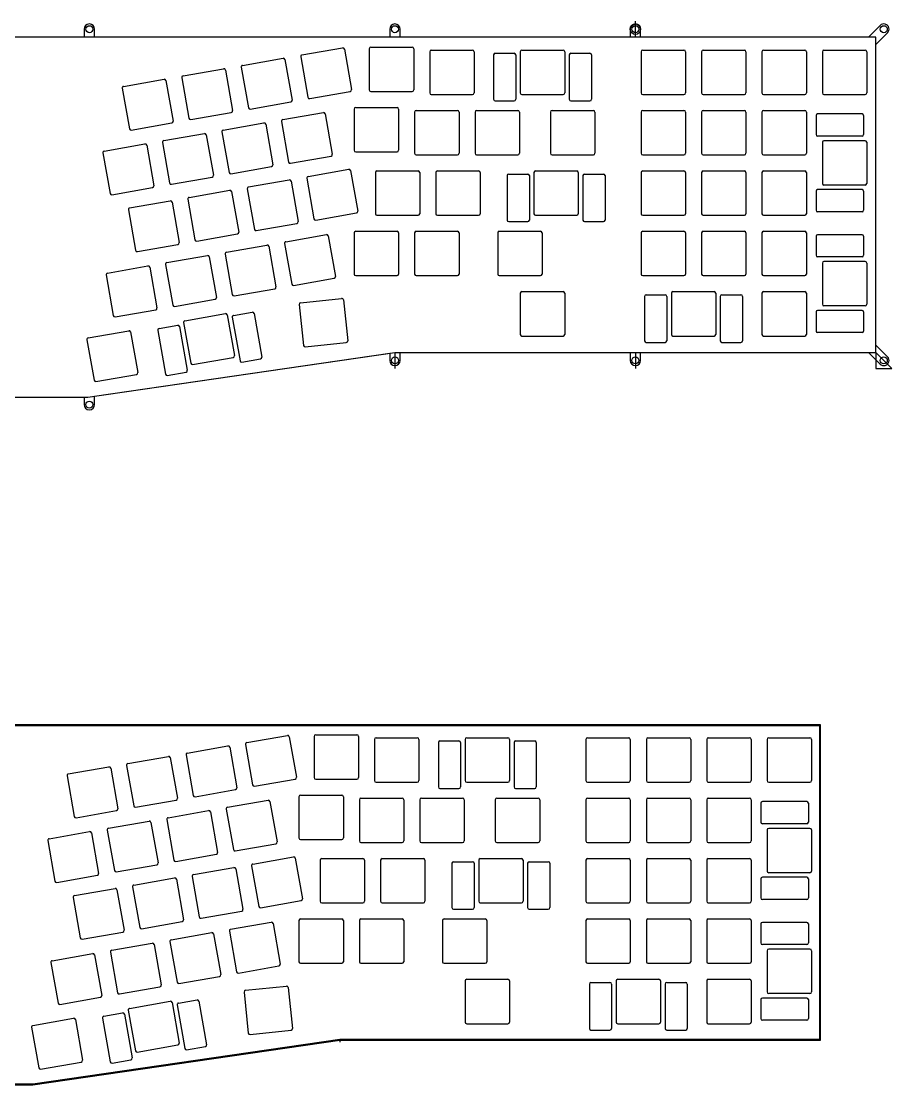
# Model space of a CAD drawing. Header units: millimetres. Extents: x -1 to 508, y -113 to 820.
# Drawn here: x 205.5 to 480, y -112.9 to 222.6 of the extents above; entities that cross this region are included whole.
import ezdxf

# ---------------------------------------------------------------- set-up
doc = ezdxf.new("R2010")
doc.units = ezdxf.units.MM
doc.header["$MEASUREMENT"] = 0
doc.layers.get('0').update_dxf_attribs({"linetype": 'CONTINUOUS'})
doc.layers.add('BLACK', color=7, linetype='CONTINUOUS')

msp = doc.modelspace()

# ---------------------------------------------------------------- linework, layer by layer
at = {"linetype": 'Continuous'}
for p, q in [((399.12475, 217.58663), (399.12475, 222.58663)), ((323.292, 118.08393), (323.292, 113.08393)), ((399.12475, 118.08393), (399.12475, 113.08393)), ((474.95751, 118.08393), (474.95751, 113.08393)), ((479.95751, 113.08393), (474.95751, 118.08393)), ((474.95751, 113.08393), (479.95751, 113.08393)), ((457.34619, 0.43427), (457.34619, 0.63427)), ((305.88069, -98.66982), (305.88069, -99.49261)), ((457.33266, -98.6684), (457.62697, -98.6684)), ((209.0862, -112.74339), (209.0862, -112.94339))]:
    msp.add_line(p, q, dxfattribs=at)
for p, q in [((293.57986, 211.39335), (295.83729, 198.59084)), ((293.98544, 211.97257), (306.78794, 214.23)), ((307.36717, 213.82442), (309.6246, 201.02192)), ((315.21131, 213.92736), (315.21131, 200.92736)), ((315.71131, 214.42736), (328.71131, 214.42736)), ((329.21131, 213.92736), (329.21131, 200.92736)), ((334.26131, 212.97486), (334.26131, 199.97486)), ((334.76131, 213.47486), (347.76131, 213.47486)), ((348.26131, 212.97486), (348.26131, 199.97486)), ((354.39831, 211.97486), (354.39831, 197.97486)), ((354.89831, 212.47486), (360.89831, 212.47486)), ((361.39831, 211.97486), (361.39831, 197.97486)), ((362.83631, 212.97486), (362.83631, 199.97486)), ((363.33631, 213.47486), (376.33631, 213.47486)), ((376.83631, 212.97486), (376.83631, 199.97486)), ((378.27431, 211.97486), (378.27431, 197.97486)), ((378.77431, 212.47486), (384.77431, 212.47486)), ((385.27431, 211.97486), (385.27431, 197.97486)), ((400.93631, 212.97486), (400.93631, 199.97486)), ((401.43631, 213.47486), (414.43631, 213.47486)), ((414.93631, 212.97486), (414.93631, 199.97486)), ((419.98631, 212.97486), (419.98631, 199.97486)), ((420.48631, 213.47486), (433.48631, 213.47486)), ((433.98631, 212.97486), (433.98631, 199.97486)), ((439.03631, 212.97486), (439.03631, 199.97486)), ((439.53631, 213.47486), (452.53631, 213.47486)), ((453.03631, 212.97486), (453.03631, 199.97486)), ((458.08631, 212.97486), (458.08631, 199.97486)), ((458.58631, 213.47486), (471.58631, 213.47486)), ((472.08631, 212.97486), (472.08631, 199.97486)), ((274.81928, 208.08535), (277.0767, 195.28285)), ((275.22485, 208.66458), (288.02736, 210.922)), ((288.60658, 210.51642), (290.86401, 197.71392)), ((256.05869, 204.77735), (258.31611, 191.97485)), ((256.46427, 205.35658), (269.26677, 207.614)), ((269.846, 207.20842), (272.10342, 194.40592)), ((237.2981, 201.46935), (239.55553, 188.66685)), ((237.70368, 202.04858), (250.50618, 204.30601)), ((251.08541, 203.90043), (253.34283, 191.09793)), ((296.41652, 198.18526), (309.21902, 200.44269)), ((315.71131, 200.42736), (328.71131, 200.42736)), ((334.76131, 199.47486), (347.76131, 199.47486)), ((363.33631, 199.47486), (376.33631, 199.47486)), ((401.43631, 199.47486), (414.43631, 199.47486)), ((420.48631, 199.47486), (433.48631, 199.47486)), ((439.53631, 199.47486), (452.53631, 199.47486)), ((458.58631, 199.47486), (471.58631, 199.47486)), ((277.65593, 194.87727), (290.45843, 197.13469)), ((310.44881, 194.87736), (310.44881, 181.87736)), ((310.94881, 195.37736), (323.94881, 195.37736)), ((324.44881, 194.87736), (324.44881, 181.87736)), ((354.89831, 197.47486), (360.89831, 197.47486)), ((378.77431, 197.47486), (384.77431, 197.47486)), ((258.89534, 191.56927), (271.69784, 193.8267)), ((287.91315, 191.55799), (300.71565, 193.81541)), ((301.29488, 193.40983), (303.5523, 180.60733)), ((329.49881, 193.92486), (329.49881, 180.92486)), ((329.99881, 194.42486), (342.99881, 194.42486)), ((343.49881, 193.92486), (343.49881, 180.92486)), ((348.54881, 193.92486), (348.54881, 180.92486)), ((349.04881, 194.42486), (362.04881, 194.42486)), ((362.54881, 193.92486), (362.54881, 180.92486)), ((372.36131, 193.92486), (372.36131, 180.92486)), ((372.86131, 194.42486), (385.86131, 194.42486)), ((386.36131, 193.92486), (386.36131, 180.92486)), ((400.93631, 193.92486), (400.93631, 180.92486)), ((401.43631, 194.42486), (414.43631, 194.42486)), ((414.93631, 193.92486), (414.93631, 180.92486)), ((419.98631, 193.92486), (419.98631, 180.92486)), ((420.48631, 194.42486), (433.48631, 194.42486)), ((433.98631, 193.92486), (433.98631, 180.92486)), ((439.03631, 193.92486), (439.03631, 180.92486)), ((439.53631, 194.42486), (452.53631, 194.42486)), ((453.03631, 193.92486), (453.03631, 180.92486)), ((456.08631, 192.83786), (456.08631, 186.83786)), ((470.58631, 193.33786), (456.58631, 193.33786)), ((471.08631, 192.83786), (471.08631, 186.83786)), ((240.13475, 188.26127), (252.93725, 190.5187)), ((269.15256, 188.24999), (281.95506, 190.50742)), ((282.53429, 190.10184), (284.79171, 177.29933)), ((287.50757, 190.97876), (289.76499, 178.17626)), ((250.39197, 184.94199), (263.19447, 187.19942)), ((263.7737, 186.79384), (266.03113, 173.99134)), ((268.74698, 187.67076), (271.00441, 174.86826)), ((470.58631, 186.33786), (456.58631, 186.33786)), ((471.58631, 184.89986), (458.58631, 184.89986)), ((231.63138, 181.63399), (244.43388, 183.89142)), ((245.01311, 183.48584), (247.27054, 170.68334)), ((249.98639, 184.36276), (252.24382, 171.56026)), ((310.94881, 181.37736), (323.94881, 181.37736)), ((458.08631, 184.39986), (458.08631, 171.39986)), ((472.08631, 184.39986), (472.08631, 171.39986)), ((231.2258, 181.05477), (233.48323, 168.25226)), ((290.34422, 177.77068), (303.14672, 180.0281)), ((329.99881, 180.42486), (342.99881, 180.42486)), ((349.04881, 180.42486), (362.04881, 180.42486)), ((372.86131, 180.42486), (385.86131, 180.42486)), ((401.43631, 180.42486), (414.43631, 180.42486)), ((420.48631, 180.42486), (433.48631, 180.42486)), ((439.53631, 180.42486), (452.53631, 180.42486)), ((271.58363, 174.46268), (284.38613, 176.72011)), ((295.91129, 173.6244), (308.71379, 175.88182)), ((309.29302, 175.47624), (311.55045, 162.67374)), ((317.11631, 174.87486), (317.11631, 161.87486)), ((317.61631, 175.37486), (330.61631, 175.37486)), ((331.11631, 174.87486), (331.11631, 161.87486)), ((336.16631, 174.87486), (336.16631, 161.87486)), ((336.66631, 175.37486), (349.66631, 175.37486)), ((350.16631, 174.87486), (350.16631, 161.87486)), ((367.12256, 174.87486), (367.12256, 161.87486)), ((367.62256, 175.37486), (380.62256, 175.37486)), ((381.12256, 174.87486), (381.12256, 161.87486)), ((400.93631, 174.87486), (400.93631, 161.87486)), ((401.43631, 175.37486), (414.43631, 175.37486)), ((414.93631, 174.87486), (414.93631, 161.87486)), ((419.98631, 174.87486), (419.98631, 161.87486)), ((420.48631, 175.37486), (433.48631, 175.37486)), ((433.98631, 174.87486), (433.98631, 161.87486)), ((439.03631, 174.87486), (439.03631, 161.87486)), ((439.53631, 175.37486), (452.53631, 175.37486)), ((453.03631, 174.87486), (453.03631, 161.87486)), ((252.82305, 171.15468), (265.62555, 173.41211)), ((277.1507, 170.3164), (289.9532, 172.57383)), ((290.53243, 172.16825), (292.78986, 159.36575)), ((295.50571, 173.04517), (297.76314, 160.24267)), ((358.68456, 173.87486), (358.68456, 159.87486)), ((359.18456, 174.37486), (365.18456, 174.37486)), ((365.68456, 173.87486), (365.68456, 159.87486)), ((382.56056, 173.87486), (382.56056, 159.87486)), ((383.06056, 174.37486), (389.06056, 174.37486)), ((389.56056, 173.87486), (389.56056, 159.87486)), ((234.06246, 167.84668), (246.86496, 170.10411)), ((258.39012, 167.0084), (271.19262, 169.26583)), ((271.77184, 168.86025), (274.02927, 156.05775)), ((276.74512, 169.73717), (279.00255, 156.93467)), ((456.08631, 168.96186), (456.08631, 162.96186)), ((470.58631, 169.46186), (456.58631, 169.46186)), ((471.58631, 170.89986), (458.58631, 170.89986)), ((471.08631, 168.96186), (471.08631, 162.96186)), ((239.62953, 163.70041), (252.43203, 165.95783)), ((253.01126, 165.55225), (255.26868, 152.74975)), ((257.98454, 166.42917), (260.24196, 153.62667)), ((239.22395, 163.12118), (241.48137, 150.31868)), ((298.34237, 159.83709), (311.14487, 162.09452)), ((317.61631, 161.37486), (330.61631, 161.37486)), ((336.66631, 161.37486), (349.66631, 161.37486)), ((367.62256, 161.37486), (380.62256, 161.37486)), ((401.43631, 161.37486), (414.43631, 161.37486)), ((420.48631, 161.37486), (433.48631, 161.37486)), ((439.53631, 161.37486), (452.53631, 161.37486)), ((470.58631, 162.46186), (456.58631, 162.46186)), ((279.58178, 156.52909), (292.38428, 158.78652)), ((359.18456, 159.37486), (365.18456, 159.37486)), ((383.06056, 159.37486), (389.06056, 159.37486)), ((260.82119, 153.22109), (273.62369, 155.47852)), ((288.90097, 153.04441), (301.70347, 155.30184)), ((302.28269, 154.89626), (304.54012, 142.09376)), ((310.44881, 155.82486), (310.44881, 142.82486)), ((310.94881, 156.32486), (323.94881, 156.32486)), ((324.44881, 155.82486), (324.44881, 142.82486)), ((329.49881, 155.82486), (329.49881, 142.82486)), ((329.99881, 156.32486), (342.99881, 156.32486)), ((343.49881, 155.82486), (343.49881, 142.82486)), ((355.69256, 155.82486), (355.69256, 142.82486)), ((356.19256, 156.32486), (369.19256, 156.32486)), ((369.69256, 155.82486), (369.69256, 142.82486)), ((400.93631, 155.82486), (400.93631, 142.82486)), ((401.43631, 156.32486), (414.43631, 156.32486)), ((414.93631, 155.82486), (414.93631, 142.82486)), ((419.98631, 155.82486), (419.98631, 142.82486)), ((420.48631, 156.32486), (433.48631, 156.32486)), ((433.98631, 155.82486), (433.98631, 142.82486)), ((439.03631, 155.82486), (439.03631, 142.82486)), ((439.53631, 156.32486), (452.53631, 156.32486)), ((453.03631, 155.82486), (453.03631, 142.82486)), ((456.08631, 154.73786), (456.08631, 148.73786)), ((470.58631, 155.23786), (456.58631, 155.23786)), ((471.08631, 154.73786), (471.08631, 148.73786)), ((242.0606, 149.9131), (254.8631, 152.17052)), ((270.14038, 149.73641), (282.94288, 151.99384)), ((283.52211, 151.58826), (285.77953, 138.78576)), ((288.49539, 152.46518), (290.75281, 139.66268)), ((251.37979, 146.42842), (264.18229, 148.68584)), ((264.76152, 148.28026), (267.01895, 135.47776)), ((269.7348, 149.15719), (271.99222, 136.35469)), ((470.58631, 148.23786), (456.58631, 148.23786)), ((232.6192, 143.12042), (245.4217, 145.37784)), ((246.00093, 144.97227), (248.25836, 132.16976)), ((250.97421, 145.84919), (253.23164, 133.04669)), ((458.08631, 146.29986), (458.08631, 133.29986)), ((471.58631, 146.79986), (458.58631, 146.79986)), ((472.08631, 146.29986), (472.08631, 133.29986)), ((232.21362, 142.54119), (234.47105, 129.73869)), ((291.33204, 139.2571), (304.13454, 141.51453)), ((310.94881, 142.32486), (323.94881, 142.32486)), ((329.99881, 142.32486), (342.99881, 142.32486)), ((356.19256, 142.32486), (369.19256, 142.32486)), ((401.43631, 142.32486), (414.43631, 142.32486)), ((420.48631, 142.32486), (433.48631, 142.32486)), ((439.53631, 142.32486), (452.53631, 142.32486)), ((272.57145, 135.94911), (285.37395, 138.20653)), ((253.81086, 132.64111), (266.61337, 134.89853)), ((293.55956, 133.79963), (306.48835, 135.1585)), ((307.03787, 134.7135), (308.39674, 121.78472)), ((362.83631, 136.77486), (362.83631, 123.77486)), ((363.33631, 137.27486), (376.33631, 137.27486)), ((376.83631, 136.77486), (376.83631, 123.77486)), ((402.02331, 135.77486), (402.02331, 121.77486)), ((402.52331, 136.27486), (408.52331, 136.27486)), ((409.02331, 135.77486), (409.02331, 121.77486)), ((410.46131, 136.77486), (410.46131, 123.77486)), ((410.96131, 137.27486), (423.96131, 137.27486)), ((424.46131, 136.77486), (424.46131, 123.77486)), ((425.89931, 135.77486), (425.89931, 121.77486)), ((426.39931, 136.27486), (432.39931, 136.27486)), ((432.89931, 135.77486), (432.89931, 121.77486)), ((439.03631, 136.77486), (439.03631, 123.77486)), ((439.53631, 137.27486), (452.53631, 137.27486)), ((453.03631, 136.77486), (453.03631, 123.77486)), ((235.05028, 129.33311), (247.85278, 131.59054)), ((293.11456, 133.2501), (294.47343, 120.32132)), ((456.08631, 130.86186), (456.08631, 124.86186)), ((470.58631, 131.36186), (456.58631, 131.36186)), ((471.58631, 132.79986), (458.58631, 132.79986)), ((471.08631, 130.86186), (471.08631, 124.86186)), ((256.62728, 127.5021), (258.88471, 114.6996)), ((257.03286, 128.08133), (269.83536, 130.33875)), ((270.41459, 129.93317), (272.67202, 117.13067)), ((272.00439, 129.19807), (274.43547, 115.41076)), ((272.40997, 129.7773), (278.31882, 130.81919)), ((278.89805, 130.41361), (281.32912, 116.6263)), ((226.54691, 122.70583), (239.34941, 124.96326)), ((239.92864, 124.55768), (242.18606, 111.75518)), ((248.49112, 125.05205), (250.9222, 111.26474)), ((248.8967, 125.63128), (254.80555, 126.67317)), ((255.38478, 126.26759), (257.81585, 112.48028)), ((470.58631, 124.36186), (456.58631, 124.36186)), ((226.14133, 122.1266), (228.39875, 109.3241)), ((295.02296, 119.87632), (307.95174, 121.23519)), ((363.33631, 123.27486), (376.33631, 123.27486)), ((402.52331, 121.27486), (408.52331, 121.27486)), ((410.96131, 123.27486), (423.96131, 123.27486)), ((426.39931, 121.27486), (432.39931, 121.27486)), ((439.53631, 123.27486), (452.53631, 123.27486)), ((259.46394, 114.29402), (272.26644, 116.55145)), ((275.01469, 115.00518), (280.92354, 116.04707)), ((228.97798, 108.91852), (241.78048, 111.17595)), ((251.50142, 110.85916), (257.41027, 111.90105)), ((0, 0.43427), (457.2, 0.43427)), ((276.57413, -4.97979), (289.37663, -2.72236)), ((289.95586, -3.12794), (292.21328, -15.93044)), ((297.8, -3.025), (297.8, -16.025)), ((298.3, -2.525), (311.3, -2.525)), ((311.8, -3.025), (311.8, -16.025)), ((257.81354, -8.28779), (270.61604, -6.03036)), ((271.19527, -6.43594), (273.4527, -19.23844)), ((276.16855, -5.55902), (278.42598, -18.36152)), ((316.85, -3.9775), (316.85, -16.9775)), ((317.35, -3.4775), (330.35, -3.4775)), ((330.85, -3.9775), (330.85, -16.9775)), ((336.987, -4.9775), (336.987, -18.9775)), ((337.487, -4.4775), (343.487, -4.4775)), ((343.987, -4.9775), (343.987, -18.9775)), ((345.425, -3.9775), (345.425, -16.9775)), ((345.925, -3.4775), (358.925, -3.4775)), ((359.425, -3.9775), (359.425, -16.9775)), ((360.863, -4.9775), (360.863, -18.9775)), ((361.363, -4.4775), (367.363, -4.4775)), ((367.863, -4.9775), (367.863, -18.9775)), ((383.525, -3.9775), (383.525, -16.9775)), ((384.025, -3.4775), (397.025, -3.4775)), ((397.525, -3.9775), (397.525, -16.9775)), ((402.575, -3.9775), (402.575, -16.9775)), ((403.075, -3.4775), (416.075, -3.4775)), ((416.575, -3.9775), (416.575, -16.9775)), ((421.625, -3.9775), (421.625, -16.9775)), ((422.125, -3.4775), (435.125, -3.4775)), ((435.625, -3.9775), (435.625, -16.9775)), ((440.675, -3.9775), (440.675, -16.9775)), ((441.175, -3.4775), (454.175, -3.4775)), ((454.675, -3.9775), (454.675, -16.9775)), ((239.05295, -11.59578), (251.85546, -9.33836)), ((252.43468, -9.74394), (254.69211, -22.54644)), ((257.40796, -8.86701), (259.66539, -21.66952)), ((220.29237, -14.90378), (233.09487, -12.64636)), ((233.6741, -13.05194), (235.93152, -25.85444)), ((238.64737, -12.17501), (240.9048, -24.97751)), ((219.88679, -15.48301), (222.14421, -28.28551)), ((279.0052, -18.7671), (291.8077, -16.50967)), ((298.3, -16.525), (311.3, -16.525)), ((260.24462, -22.0751), (273.04712, -19.81767)), ((317.35, -17.4775), (330.35, -17.4775)), ((337.487, -19.4775), (343.487, -19.4775)), ((345.925, -17.4775), (358.925, -17.4775)), ((361.363, -19.4775), (367.363, -19.4775)), ((384.025, -17.4775), (397.025, -17.4775)), ((403.075, -17.4775), (416.075, -17.4775)), ((422.125, -17.4775), (435.125, -17.4775)), ((441.175, -17.4775), (454.175, -17.4775)), ((241.48403, -25.38309), (254.28653, -23.12567)), ((270.50183, -25.39438), (283.30433, -23.13695)), ((293.0375, -22.075), (293.0375, -35.075)), ((293.5375, -21.575), (306.5375, -21.575)), ((307.0375, -22.075), (307.0375, -35.075)), ((312.0875, -23.0275), (312.0875, -36.0275)), ((312.5875, -22.5275), (325.5875, -22.5275)), ((326.0875, -23.0275), (326.0875, -36.0275)), ((331.1375, -23.0275), (331.1375, -36.0275)), ((331.6375, -22.5275), (344.6375, -22.5275)), ((345.1375, -23.0275), (345.1375, -36.0275)), ((354.95, -23.0275), (354.95, -36.0275)), ((355.45, -22.5275), (368.45, -22.5275)), ((368.95, -23.0275), (368.95, -36.0275)), ((383.525, -23.0275), (383.525, -36.0275)), ((384.025, -22.5275), (397.025, -22.5275)), ((397.525, -23.0275), (397.525, -36.0275)), ((402.575, -23.0275), (402.575, -36.0275)), ((403.075, -22.5275), (416.075, -22.5275)), ((416.575, -23.0275), (416.575, -36.0275)), ((421.625, -23.0275), (421.625, -36.0275)), ((422.125, -22.5275), (435.125, -22.5275)), ((435.625, -23.0275), (435.625, -36.0275)), ((222.72344, -28.69109), (235.52594, -26.43366)), ((251.74125, -28.70237), (264.54375, -26.44495)), ((270.09625, -25.9736), (272.35368, -38.7761)), ((283.88356, -23.54253), (286.14099, -36.34503)), ((438.675, -24.1145), (438.675, -30.1145)), ((453.175, -23.6145), (439.175, -23.6145)), ((453.675, -24.1145), (453.675, -30.1145)), ((232.98066, -32.01037), (245.78316, -29.75295)), ((246.36239, -30.15853), (248.61981, -42.96103)), ((251.33567, -29.2816), (253.59309, -42.0841)), ((265.12297, -26.85053), (267.3804, -39.65303)), ((214.22007, -35.31837), (227.02257, -33.06094)), ((227.6018, -33.46652), (229.85923, -46.26902)), ((232.57508, -32.5896), (234.8325, -45.3921)), ((453.175, -30.6145), (439.175, -30.6145)), ((440.675, -32.5525), (440.675, -45.5525)), ((454.175, -32.0525), (441.175, -32.0525)), ((454.675, -32.5525), (454.675, -45.5525)), ((213.81449, -35.8976), (216.07192, -48.7001)), ((293.5375, -35.575), (306.5375, -35.575)), ((312.5875, -36.5275), (325.5875, -36.5275)), ((331.6375, -36.5275), (344.6375, -36.5275)), ((355.45, -36.5275), (368.45, -36.5275)), ((384.025, -36.5275), (397.025, -36.5275)), ((403.075, -36.5275), (416.075, -36.5275)), ((422.125, -36.5275), (435.125, -36.5275)), ((254.17232, -42.48968), (266.97482, -40.23226)), ((272.93291, -39.18168), (285.73541, -36.92426)), ((235.41173, -45.79768), (248.21423, -43.54025)), ((278.49998, -43.32796), (291.30248, -41.07054)), ((291.88171, -41.47612), (294.13913, -54.27862)), ((299.705, -42.0775), (299.705, -55.0775)), ((300.205, -41.5775), (313.205, -41.5775)), ((313.705, -42.0775), (313.705, -55.0775)), ((318.755, -42.0775), (318.755, -55.0775)), ((319.255, -41.5775), (332.255, -41.5775)), ((332.755, -42.0775), (332.755, -55.0775)), ((341.27325, -43.0775), (341.27325, -57.0775)), ((341.77325, -42.5775), (347.77325, -42.5775)), ((348.27325, -43.0775), (348.27325, -57.0775)), ((349.71125, -42.0775), (349.71125, -55.0775)), ((350.21125, -41.5775), (363.21125, -41.5775)), ((363.71125, -42.0775), (363.71125, -55.0775)), ((365.14925, -43.0775), (365.14925, -57.0775)), ((365.64925, -42.5775), (371.64925, -42.5775)), ((372.14925, -43.0775), (372.14925, -57.0775)), ((383.525, -42.0775), (383.525, -55.0775)), ((384.025, -41.5775), (397.025, -41.5775)), ((397.525, -42.0775), (397.525, -55.0775)), ((402.575, -42.0775), (402.575, -55.0775)), ((403.075, -41.5775), (416.075, -41.5775)), ((416.575, -42.0775), (416.575, -55.0775)), ((421.625, -42.0775), (421.625, -55.0775)), ((422.125, -41.5775), (435.125, -41.5775)), ((435.625, -42.0775), (435.625, -55.0775)), ((216.65115, -49.10568), (229.45365, -46.84825)), ((259.73939, -46.63596), (272.54189, -44.37854)), ((273.12112, -44.78412), (275.37855, -57.58662)), ((278.0944, -43.90719), (280.35182, -56.70969)), ((454.175, -46.0525), (441.175, -46.0525)), ((240.9788, -49.94396), (253.7813, -47.68653)), ((254.36053, -48.09211), (256.61796, -60.89461)), ((259.33381, -47.21519), (261.59124, -60.01769)), ((438.675, -47.9905), (438.675, -53.9905)), ((453.175, -47.4905), (439.175, -47.4905)), ((453.675, -47.9905), (453.675, -53.9905)), ((222.21822, -53.25196), (235.02072, -50.99453)), ((235.59994, -51.40011), (237.85737, -64.20261)), ((240.57322, -50.52319), (242.83065, -63.32569)), ((221.81264, -53.83119), (224.07006, -66.63369)), ((280.93105, -57.11527), (293.73355, -54.85785)), ((300.205, -55.5775), (313.205, -55.5775)), ((319.255, -55.5775), (332.255, -55.5775)), ((350.21125, -55.5775), (363.21125, -55.5775)), ((384.025, -55.5775), (397.025, -55.5775)), ((403.075, -55.5775), (416.075, -55.5775)), ((422.125, -55.5775), (435.125, -55.5775)), ((453.175, -54.4905), (439.175, -54.4905)), ((262.17047, -60.42327), (274.97297, -58.16584)), ((341.77325, -57.5775), (347.77325, -57.5775)), ((365.64925, -57.5775), (371.64925, -57.5775)), ((243.40988, -63.73127), (256.21238, -61.47384)), ((271.48965, -63.90795), (284.29215, -61.65052)), ((284.87138, -62.0561), (287.12881, -74.8586)), ((293.0375, -61.1275), (293.0375, -74.1275)), ((293.5375, -60.6275), (306.5375, -60.6275)), ((307.0375, -61.1275), (307.0375, -74.1275)), ((312.0875, -61.1275), (312.0875, -74.1275)), ((312.5875, -60.6275), (325.5875, -60.6275)), ((326.0875, -61.1275), (326.0875, -74.1275)), ((338.28125, -61.1275), (338.28125, -74.1275)), ((338.78125, -60.6275), (351.78125, -60.6275)), ((352.28125, -61.1275), (352.28125, -74.1275)), ((383.525, -61.1275), (383.525, -74.1275)), ((384.025, -60.6275), (397.025, -60.6275)), ((397.525, -61.1275), (397.525, -74.1275)), ((402.575, -61.1275), (402.575, -74.1275)), ((403.075, -60.6275), (416.075, -60.6275)), ((416.575, -61.1275), (416.575, -74.1275)), ((421.625, -61.1275), (421.625, -74.1275)), ((422.125, -60.6275), (435.125, -60.6275)), ((435.625, -61.1275), (435.625, -74.1275)), ((438.675, -62.2145), (438.675, -68.2145)), ((453.175, -61.7145), (439.175, -61.7145)), ((453.675, -62.2145), (453.675, -68.2145)), ((224.64929, -67.03927), (237.45179, -64.78184)), ((252.72907, -67.21595), (265.53157, -64.95852)), ((266.11079, -65.3641), (268.36822, -78.1666)), ((271.08407, -64.48718), (273.3415, -77.28968)), ((233.96848, -70.52395), (246.77098, -68.26652)), ((247.35021, -68.6721), (249.60763, -81.4746)), ((252.32349, -67.79518), (254.58091, -80.59768)), ((453.175, -68.7145), (439.175, -68.7145)), ((454.175, -70.1525), (441.175, -70.1525)), ((215.20789, -73.83194), (228.01039, -71.57452)), ((228.58962, -71.9801), (230.84704, -84.7826)), ((233.5629, -71.10317), (235.82032, -83.90567)), ((440.675, -70.6525), (440.675, -83.6525)), ((454.675, -70.6525), (454.675, -83.6525)), ((214.80231, -74.41117), (217.05974, -87.21367)), ((273.92073, -77.69526), (286.72323, -75.43783)), ((293.5375, -74.6275), (306.5375, -74.6275)), ((312.5875, -74.6275), (325.5875, -74.6275)), ((338.78125, -74.6275), (351.78125, -74.6275)), ((384.025, -74.6275), (397.025, -74.6275)), ((403.075, -74.6275), (416.075, -74.6275)), ((422.125, -74.6275), (435.125, -74.6275)), ((255.16014, -81.00326), (267.96264, -78.74583)), ((345.425, -80.1775), (345.425, -93.1775)), ((345.925, -79.6775), (358.925, -79.6775)), ((359.425, -80.1775), (359.425, -93.1775)), ((393.05, -80.1775), (393.05, -93.1775)), ((393.55, -79.6775), (406.55, -79.6775)), ((407.05, -80.1775), (407.05, -93.1775)), ((421.625, -80.1775), (421.625, -93.1775)), ((422.125, -79.6775), (435.125, -79.6775)), ((435.625, -80.1775), (435.625, -93.1775)), ((236.39955, -84.31125), (249.20205, -82.05383)), ((275.70325, -83.70226), (277.06212, -96.63105)), ((276.14825, -83.15274), (289.07703, -81.79387)), ((289.62656, -82.23886), (290.98543, -95.16765)), ((384.612, -81.1775), (384.612, -95.1775)), ((385.112, -80.6775), (391.112, -80.6775)), ((391.612, -81.1775), (391.612, -95.1775)), ((408.488, -81.1775), (408.488, -95.1775)), ((408.988, -80.6775), (414.988, -80.6775)), ((415.488, -81.1775), (415.488, -95.1775)), ((217.63896, -87.61925), (230.44147, -85.36183)), ((239.62155, -88.87103), (252.42405, -86.61361)), ((253.00328, -87.01919), (255.2607, -99.82169)), ((254.99866, -87.17506), (260.90751, -86.13317)), ((261.48673, -86.53875), (263.91781, -100.32606)), ((438.675, -86.0905), (438.675, -92.0905)), ((453.175, -85.5905), (439.175, -85.5905)), ((454.175, -84.1525), (441.175, -84.1525)), ((453.675, -86.0905), (453.675, -92.0905)), ((231.48539, -91.32109), (237.39424, -90.2792)), ((239.21597, -89.45026), (241.4734, -102.25276)), ((254.59308, -87.75429), (257.02415, -101.5416)), ((209.13559, -94.24653), (221.93809, -91.9891)), ((222.51732, -92.39468), (224.77475, -105.19718)), ((231.07981, -91.90031), (233.51088, -105.68762)), ((237.97346, -90.68478), (240.40454, -104.47208)), ((345.925, -93.6775), (358.925, -93.6775)), ((393.55, -93.6775), (406.55, -93.6775)), ((422.125, -93.6775), (435.125, -93.6775)), ((453.175, -92.5905), (439.175, -92.5905)), ((208.73001, -94.82576), (210.98744, -107.62826)), ((277.61165, -97.07604), (290.54043, -95.71717)), ((385.112, -95.6775), (391.112, -95.6775)), ((408.988, -95.6775), (414.988, -95.6775)), ((242.05262, -102.65834), (254.85512, -100.40092)), ((257.60338, -101.94718), (263.51223, -100.90529)), ((211.56667, -108.03384), (224.36917, -105.77641)), ((234.09011, -106.0932), (239.99896, -105.05131))]:
    msp.add_line(p, q)
for points in [[(472.62463, 118.08393), (476.26525, 114.4433, 1.011124977), (478.62423, 116.75066), (474.95751, 120.41681), (474.95751, 215.25375), (478.59813, 218.89438, 1.011124977), (476.29078, 221.25336), (472.62463, 217.58663), (400.77475, 217.58663), (400.77475, 220.08663, 1), (397.47475, 220.08663), (397.47475, 217.58663), (324.942, 217.58663), (324.942, 220.08663, 1), (321.642, 220.08663), (321.642, 217.58663), (228.58163, 217.58663), (228.58163, 220.08663, 1), (225.28163, 220.08663), (225.28163, 217.58663), (195.16048, 217.58663)], [(195.16048, 104.00898), (225.28163, 104.00898), (225.28163, 101.65974, 1), (228.58163, 101.65974), (228.59769, 104.31436), (321.642, 117.844), (321.642, 115.58393, 1), (324.942, 115.58393), (324.942, 118.08393), (397.47475, 118.08393), (397.47475, 115.58393, 1), (400.77475, 115.58393), (400.77475, 118.08393), (472.62463, 118.08393)]]:
    msp.add_lwpolyline(points, format="xyb", dxfattribs=at)
for points in [[(113.75726, 118.88203), (194.36553, 104.00898), (226.49751, 104.00898), (323.292, 118.08393), (474.95751, 118.08393), (474.95751, 217.58663), (17.20941, 217.58663), (17.20941, 118.88203), (113.75726, 118.88203)], [(96.34595, -98.07033), (176.95422, -112.94339), (209.0862, -112.94339), (305.88069, -98.86843), (457.54619, -98.86843), (457.54619, 0.63427), (-0.20191, 0.63427), (-0.20191, -98.07033), (96.34595, -98.07033)]]:
    msp.add_lwpolyline(points, dxfattribs=at)
for centre, radius in [((399.12475, 220.08663), 1.65), ((226.93163, 220.08663), 1.1), ((323.292, 220.08663), 1.1), ((399.12475, 220.08663), 1.1), ((477.45751, 220.08663), 1.1), ((477.45751, 220.08663), 1.1), ((323.292, 115.58393), 1.1), ((323.292, 115.58393), 1.1), ((399.12475, 115.58393), 1.1), ((399.12475, 115.58393), 1.1), ((477.45751, 115.58393), 1.1), ((477.45751, 115.58393), 1.1), ((226.93163, 101.65974), 1.1)]:
    msp.add_circle(centre, radius, dxfattribs=at)
for centre, start, end in [((294.07227, 211.48017), 100, 190), ((306.87477, 213.7376), 10, 100), ((315.71131, 213.92736), 90, 180), ((328.71131, 213.92736), 0, 90), ((334.76131, 212.97486), 90, 180), ((347.76131, 212.97486), 0, 90), ((354.89831, 211.97486), 90, 180), ((360.89831, 211.97486), 0, 90), ((363.33631, 212.97486), 90, 180), ((376.33631, 212.97486), 0, 90), ((378.77431, 211.97486), 90, 180), ((384.77431, 211.97486), 0, 90), ((401.43631, 212.97486), 90, 180), ((414.43631, 212.97486), 0, 90), ((420.48631, 212.97486), 90, 180), ((433.48631, 212.97486), 0, 90), ((439.53631, 212.97486), 90, 180), ((452.53631, 212.97486), 0, 90), ((458.58631, 212.97486), 90, 180), ((471.58631, 212.97486), 0, 90), ((275.31168, 208.17217), 100, 190), ((288.11418, 210.4296), 10, 100), ((256.55109, 204.86417), 100, 190), ((269.35359, 207.1216), 10, 100), ((237.7905, 201.55618), 100, 190), ((250.593, 203.8136), 10, 100), ((296.32969, 198.67767), 190, 280), ((309.13219, 200.93509), 280, 10), ((315.71131, 200.92736), 180, 270), ((328.71131, 200.92736), 270, 0), ((334.76131, 199.97486), 180, 270), ((347.76131, 199.97486), 270, 0), ((354.89831, 197.97486), 180, 270), ((360.89831, 197.97486), 270, 0), ((363.33631, 199.97486), 180, 270), ((376.33631, 199.97486), 270, 0), ((378.77431, 197.97486), 180, 270), ((384.77431, 197.97486), 270, 0), ((401.43631, 199.97486), 180, 270), ((414.43631, 199.97486), 270, 0), ((420.48631, 199.97486), 180, 270), ((433.48631, 199.97486), 270, 0), ((439.53631, 199.97486), 180, 270), ((452.53631, 199.97486), 270, 0), ((458.58631, 199.97486), 180, 270), ((471.58631, 199.97486), 270, 0), ((277.56911, 195.36967), 190, 280), ((290.37161, 197.6271), 280, 10), ((310.94881, 194.87736), 90, 180), ((323.94881, 194.87736), 0, 90), ((258.80852, 192.06167), 190, 280), ((271.61102, 194.3191), 280, 10), ((287.99997, 191.06558), 100, 190), ((300.80247, 193.32301), 10, 100), ((329.99881, 193.92486), 90, 180), ((342.99881, 193.92486), 0, 90), ((349.04881, 193.92486), 90, 180), ((362.04881, 193.92486), 0, 90), ((372.86131, 193.92486), 90, 180), ((385.86131, 193.92486), 0, 90), ((401.43631, 193.92486), 90, 180), ((414.43631, 193.92486), 0, 90), ((420.48631, 193.92486), 90, 180), ((433.48631, 193.92486), 0, 90), ((439.53631, 193.92486), 90, 180), ((452.53631, 193.92486), 0, 90), ((456.58631, 192.83786), 90, 180), ((470.58631, 192.83786), 0, 90), ((240.04793, 188.75368), 190, 280), ((252.85043, 191.0111), 280, 10), ((269.23938, 187.75758), 100, 190), ((282.04188, 190.01501), 10, 100), ((250.4788, 184.44959), 100, 190), ((263.2813, 186.70701), 10, 100), ((456.58631, 186.83786), 180, 270), ((458.58631, 184.39986), 90, 180), ((470.58631, 186.83786), 270, 0), ((471.58631, 184.39986), 0, 90), ((231.71821, 181.14159), 100, 190), ((244.52071, 183.39902), 10, 100), ((310.94881, 181.87736), 180, 270), ((323.94881, 181.87736), 270, 0), ((290.2574, 178.26308), 190, 280), ((303.0599, 180.52051), 280, 10), ((329.99881, 180.92486), 180, 270), ((342.99881, 180.92486), 270, 0), ((349.04881, 180.92486), 180, 270), ((362.04881, 180.92486), 270, 0), ((372.86131, 180.92486), 180, 270), ((385.86131, 180.92486), 270, 0), ((401.43631, 180.92486), 180, 270), ((414.43631, 180.92486), 270, 0), ((420.48631, 180.92486), 180, 270), ((433.48631, 180.92486), 270, 0), ((439.53631, 180.92486), 180, 270), ((452.53631, 180.92486), 270, 0), ((271.49681, 174.95508), 190, 280), ((284.29931, 177.21251), 280, 10), ((308.80062, 175.38942), 10, 100), ((317.61631, 174.87486), 90, 180), ((330.61631, 174.87486), 0, 90), ((336.66631, 174.87486), 90, 180), ((349.66631, 174.87486), 0, 90), ((367.62256, 174.87486), 90, 180), ((380.62256, 174.87486), 0, 90), ((401.43631, 174.87486), 90, 180), ((414.43631, 174.87486), 0, 90), ((420.48631, 174.87486), 90, 180), ((433.48631, 174.87486), 0, 90), ((439.53631, 174.87486), 90, 180), ((452.53631, 174.87486), 0, 90), ((252.73622, 171.64709), 190, 280), ((265.53872, 173.90451), 280, 10), ((290.04003, 172.08142), 10, 100), ((295.99812, 173.13199), 100, 190), ((359.18456, 173.87486), 90, 180), ((365.18456, 173.87486), 0, 90), ((383.06056, 173.87486), 90, 180), ((389.06056, 173.87486), 0, 90), ((458.58631, 171.39986), 180, 270), ((471.58631, 171.39986), 270, 0), ((233.97563, 168.33909), 190, 280), ((246.77813, 170.59651), 280, 10), ((271.27944, 168.77343), 10, 100), ((277.23753, 169.824), 100, 190), ((456.58631, 168.96186), 90, 180), ((470.58631, 168.96186), 0, 90), ((252.51885, 165.46543), 10, 100), ((258.47694, 166.516), 100, 190), ((239.71635, 163.208), 100, 190), ((311.05804, 162.58692), 280, 10), ((317.61631, 161.87486), 180, 270), ((330.61631, 161.87486), 270, 0), ((336.66631, 161.87486), 180, 270), ((349.66631, 161.87486), 270, 0), ((367.62256, 161.87486), 180, 270), ((380.62256, 161.87486), 270, 0), ((401.43631, 161.87486), 180, 270), ((414.43631, 161.87486), 270, 0), ((420.48631, 161.87486), 180, 270), ((433.48631, 161.87486), 270, 0), ((439.53631, 161.87486), 180, 270), ((452.53631, 161.87486), 270, 0), ((456.58631, 162.96186), 180, 270), ((470.58631, 162.96186), 270, 0), ((292.29745, 159.27892), 280, 10), ((298.25554, 160.32949), 190, 280), ((359.18456, 159.87486), 180, 270), ((365.18456, 159.87486), 270, 0), ((383.06056, 159.87486), 180, 270), ((389.06056, 159.87486), 270, 0), ((273.53687, 155.97092), 280, 10), ((279.49495, 157.0215), 190, 280), ((301.79029, 154.80943), 10, 100), ((310.94881, 155.82486), 90, 180), ((323.94881, 155.82486), 0, 90), ((329.99881, 155.82486), 90, 180), ((342.99881, 155.82486), 0, 90), ((356.19256, 155.82486), 90, 180), ((369.19256, 155.82486), 0, 90), ((401.43631, 155.82486), 90, 180), ((414.43631, 155.82486), 0, 90), ((420.48631, 155.82486), 90, 180), ((433.48631, 155.82486), 0, 90), ((439.53631, 155.82486), 90, 180), ((452.53631, 155.82486), 0, 90), ((456.58631, 154.73786), 90, 180), ((470.58631, 154.73786), 0, 90), ((254.77628, 152.66293), 280, 10), ((260.73437, 153.7135), 190, 280), ((283.0297, 151.50144), 10, 100), ((288.98779, 152.55201), 100, 190), ((241.97378, 150.4055), 190, 280), ((264.26912, 148.19344), 10, 100), ((270.2272, 149.24401), 100, 190), ((456.58631, 148.73786), 180, 270), ((470.58631, 148.73786), 270, 0), ((245.50853, 144.88544), 10, 100), ((251.46661, 145.93601), 100, 190), ((458.58631, 146.29986), 90, 180), ((471.58631, 146.29986), 0, 90), ((232.70603, 142.62801), 100, 190), ((304.04772, 142.00693), 280, 10), ((310.94881, 142.82486), 180, 270), ((323.94881, 142.82486), 270, 0), ((329.99881, 142.82486), 180, 270), ((342.99881, 142.82486), 270, 0), ((356.19256, 142.82486), 180, 270), ((369.19256, 142.82486), 270, 0), ((401.43631, 142.82486), 180, 270), ((414.43631, 142.82486), 270, 0), ((420.48631, 142.82486), 180, 270), ((433.48631, 142.82486), 270, 0), ((439.53631, 142.82486), 180, 270), ((452.53631, 142.82486), 270, 0), ((285.28713, 138.69894), 280, 10), ((291.24522, 139.74951), 190, 280), ((266.52654, 135.39094), 280, 10), ((272.48463, 136.44151), 190, 280), ((306.54061, 134.66124), 6, 96), ((363.33631, 136.77486), 90, 180), ((376.33631, 136.77486), 0, 90), ((402.52331, 135.77486), 90, 180), ((408.52331, 135.77486), 0, 90), ((410.96131, 136.77486), 90, 180), ((423.96131, 136.77486), 0, 90), ((426.39931, 135.77486), 90, 180), ((432.39931, 135.77486), 0, 90), ((439.53631, 136.77486), 90, 180), ((452.53631, 136.77486), 0, 90), ((247.76595, 132.08294), 280, 10), ((253.72404, 133.13351), 190, 280), ((293.61182, 133.30237), 96, 186), ((456.58631, 130.86186), 90, 180), ((458.58631, 133.29986), 180, 270), ((470.58631, 130.86186), 0, 90), ((471.58631, 133.29986), 270, 0), ((234.96345, 129.82551), 190, 280), ((257.11969, 127.58892), 100, 190), ((269.92219, 129.84635), 10, 100), ((272.4968, 129.2849), 100, 190), ((278.40564, 130.32679), 10, 100), ((239.43623, 124.47085), 10, 100), ((248.98353, 125.13887), 100, 190), ((254.89237, 126.18076), 10, 100), ((456.58631, 124.86186), 180, 270), ((470.58631, 124.86186), 270, 0), ((226.63373, 122.21343), 100, 190), ((307.89948, 121.73245), 276, 6), ((363.33631, 123.77486), 180, 270), ((376.33631, 123.77486), 270, 0), ((402.52331, 121.77486), 180, 270), ((408.52331, 121.77486), 270, 0), ((410.96131, 123.77486), 180, 270), ((423.96131, 123.77486), 270, 0), ((426.39931, 121.77486), 180, 270), ((432.39931, 121.77486), 270, 0), ((439.53631, 123.77486), 180, 270), ((452.53631, 123.77486), 270, 0), ((294.97069, 120.37358), 186, 276), ((259.37711, 114.78642), 190, 280), ((272.17961, 117.04385), 280, 10), ((274.92787, 115.49759), 190, 280), ((280.83672, 116.53948), 280, 10), ((241.69366, 111.66835), 280, 10), ((251.4146, 111.35156), 190, 280), ((257.32345, 112.39345), 280, 10), ((228.89116, 109.41093), 190, 280), ((289.46345, -3.21477), 10, 100), ((298.3, -3.025), 90, 180), ((311.3, -3.025), 0, 90), ((270.70287, -6.52276), 10, 100), ((276.66095, -5.47219), 100, 190), ((317.35, -3.9775), 90, 180), ((330.35, -3.9775), 0, 90), ((337.487, -4.9775), 90, 180), ((343.487, -4.9775), 0, 90), ((345.925, -3.9775), 90, 180), ((358.925, -3.9775), 0, 90), ((361.363, -4.9775), 90, 180), ((367.363, -4.9775), 0, 90), ((384.025, -3.9775), 90, 180), ((397.025, -3.9775), 0, 90), ((403.075, -3.9775), 90, 180), ((416.075, -3.9775), 0, 90), ((422.125, -3.9775), 90, 180), ((435.125, -3.9775), 0, 90), ((441.175, -3.9775), 90, 180), ((454.175, -3.9775), 0, 90), ((251.94228, -9.83076), 10, 100), ((257.90037, -8.78019), 100, 190), ((233.18169, -13.13876), 10, 100), ((239.13978, -12.08819), 100, 190), ((220.37919, -15.39619), 100, 190), ((291.72088, -16.01727), 280, 10), ((298.3, -16.025), 180, 270), ((311.3, -16.025), 270, 0), ((272.96029, -19.32527), 280, 10), ((278.91838, -18.27469), 190, 280), ((317.35, -16.9775), 180, 270), ((330.35, -16.9775), 270, 0), ((337.487, -18.9775), 180, 270), ((343.487, -18.9775), 270, 0), ((345.925, -16.9775), 180, 270), ((358.925, -16.9775), 270, 0), ((361.363, -18.9775), 180, 270), ((367.363, -18.9775), 270, 0), ((384.025, -16.9775), 180, 270), ((397.025, -16.9775), 270, 0), ((403.075, -16.9775), 180, 270), ((416.075, -16.9775), 270, 0), ((422.125, -16.9775), 180, 270), ((435.125, -16.9775), 270, 0), ((441.175, -16.9775), 180, 270), ((454.175, -16.9775), 270, 0), ((254.19971, -22.63326), 280, 10), ((260.15779, -21.58269), 190, 280), ((283.39116, -23.62935), 10, 100), ((293.5375, -22.075), 90, 180), ((306.5375, -22.075), 0, 90), ((312.5875, -23.0275), 90, 180), ((325.5875, -23.0275), 0, 90), ((331.6375, -23.0275), 90, 180), ((344.6375, -23.0275), 0, 90), ((355.45, -23.0275), 90, 180), ((368.45, -23.0275), 0, 90), ((384.025, -23.0275), 90, 180), ((397.025, -23.0275), 0, 90), ((403.075, -23.0275), 90, 180), ((416.075, -23.0275), 0, 90), ((422.125, -23.0275), 90, 180), ((435.125, -23.0275), 0, 90), ((235.43912, -25.94126), 280, 10), ((241.3972, -24.89069), 190, 280), ((264.63057, -26.93735), 10, 100), ((270.58866, -25.88678), 100, 190), ((439.175, -24.1145), 90, 180), ((453.175, -24.1145), 0, 90), ((222.63662, -28.19869), 190, 280), ((245.86998, -30.24535), 10, 100), ((251.82807, -29.19478), 100, 190), ((439.175, -30.1145), 180, 270), ((453.175, -30.1145), 270, 0), ((227.1094, -33.55335), 10, 100), ((233.06748, -32.50278), 100, 190), ((441.175, -32.5525), 90, 180), ((454.175, -32.5525), 0, 90), ((214.30689, -35.81077), 100, 190), ((285.64858, -36.43185), 280, 10), ((293.5375, -35.075), 180, 270), ((306.5375, -35.075), 270, 0), ((312.5875, -36.0275), 180, 270), ((325.5875, -36.0275), 270, 0), ((331.6375, -36.0275), 180, 270), ((344.6375, -36.0275), 270, 0), ((355.45, -36.0275), 180, 270), ((368.45, -36.0275), 270, 0), ((384.025, -36.0275), 180, 270), ((397.025, -36.0275), 270, 0), ((403.075, -36.0275), 180, 270), ((416.075, -36.0275), 270, 0), ((422.125, -36.0275), 180, 270), ((435.125, -36.0275), 270, 0), ((266.888, -39.73985), 280, 10), ((272.84608, -38.68928), 190, 280), ((248.12741, -43.04785), 280, 10), ((254.0855, -41.99728), 190, 280), ((278.5868, -43.82037), 100, 190), ((291.3893, -41.56294), 10, 100), ((300.205, -42.0775), 90, 180), ((313.205, -42.0775), 0, 90), ((319.255, -42.0775), 90, 180), ((332.255, -42.0775), 0, 90), ((341.77325, -43.0775), 90, 180), ((347.77325, -43.0775), 0, 90), ((350.21125, -42.0775), 90, 180), ((363.21125, -42.0775), 0, 90), ((365.64925, -43.0775), 90, 180), ((371.64925, -43.0775), 0, 90), ((384.025, -42.0775), 90, 180), ((397.025, -42.0775), 0, 90), ((403.075, -42.0775), 90, 180), ((416.075, -42.0775), 0, 90), ((422.125, -42.0775), 90, 180), ((435.125, -42.0775), 0, 90), ((229.36682, -46.35585), 280, 10), ((235.32491, -45.30528), 190, 280), ((259.82621, -47.12837), 100, 190), ((272.62872, -44.87094), 10, 100), ((441.175, -45.5525), 180, 270), ((454.175, -45.5525), 270, 0), ((216.56432, -48.61327), 190, 280), ((241.06563, -50.43636), 100, 190), ((253.86813, -48.17894), 10, 100), ((439.175, -47.9905), 90, 180), ((453.175, -47.9905), 0, 90), ((222.30504, -53.74436), 100, 190), ((235.10754, -51.48694), 10, 100), ((280.84423, -56.62287), 190, 280), ((293.64673, -54.36544), 280, 10), ((300.205, -55.0775), 180, 270), ((313.205, -55.0775), 270, 0), ((319.255, -55.0775), 180, 270), ((332.255, -55.0775), 270, 0), ((350.21125, -55.0775), 180, 270), ((363.21125, -55.0775), 270, 0), ((384.025, -55.0775), 180, 270), ((397.025, -55.0775), 270, 0), ((403.075, -55.0775), 180, 270), ((416.075, -55.0775), 270, 0), ((422.125, -55.0775), 180, 270), ((435.125, -55.0775), 270, 0), ((439.175, -53.9905), 180, 270), ((453.175, -53.9905), 270, 0), ((262.08364, -59.93087), 190, 280), ((274.88614, -57.67344), 280, 10), ((341.77325, -57.0775), 180, 270), ((347.77325, -57.0775), 270, 0), ((365.64925, -57.0775), 180, 270), ((371.64925, -57.0775), 270, 0), ((243.32305, -63.23886), 190, 280), ((256.12555, -60.98144), 280, 10), ((284.37898, -62.14293), 10, 100), ((293.5375, -61.1275), 90, 180), ((306.5375, -61.1275), 0, 90), ((312.5875, -61.1275), 90, 180), ((325.5875, -61.1275), 0, 90), ((338.78125, -61.1275), 90, 180), ((351.78125, -61.1275), 0, 90), ((384.025, -61.1275), 90, 180), ((397.025, -61.1275), 0, 90), ((403.075, -61.1275), 90, 180), ((416.075, -61.1275), 0, 90), ((422.125, -61.1275), 90, 180), ((435.125, -61.1275), 0, 90), ((439.175, -62.2145), 90, 180), ((453.175, -62.2145), 0, 90), ((224.56247, -66.54686), 190, 280), ((237.36497, -64.28944), 280, 10), ((265.61839, -65.45093), 10, 100), ((271.57648, -64.40035), 100, 190), ((246.8578, -68.75892), 10, 100), ((252.81589, -67.70835), 100, 190), ((439.175, -68.2145), 180, 270), ((441.175, -70.6525), 90, 180), ((453.175, -68.2145), 270, 0), ((454.175, -70.6525), 0, 90), ((228.09721, -72.06692), 10, 100), ((234.0553, -71.01635), 100, 190), ((215.29471, -74.32435), 100, 190), ((286.6364, -74.94543), 280, 10), ((293.5375, -74.1275), 180, 270), ((306.5375, -74.1275), 270, 0), ((312.5875, -74.1275), 180, 270), ((325.5875, -74.1275), 270, 0), ((338.78125, -74.1275), 180, 270), ((351.78125, -74.1275), 270, 0), ((384.025, -74.1275), 180, 270), ((397.025, -74.1275), 270, 0), ((403.075, -74.1275), 180, 270), ((416.075, -74.1275), 270, 0), ((422.125, -74.1275), 180, 270), ((435.125, -74.1275), 270, 0), ((267.87582, -78.25343), 280, 10), ((273.8339, -77.20286), 190, 280), ((345.925, -80.1775), 90, 180), ((358.925, -80.1775), 0, 90), ((393.55, -80.1775), 90, 180), ((406.55, -80.1775), 0, 90), ((422.125, -80.1775), 90, 180), ((435.125, -80.1775), 0, 90), ((249.11523, -81.56142), 280, 10), ((255.07332, -80.51085), 190, 280), ((276.20051, -83.65), 96, 186), ((289.1293, -82.29113), 6, 96), ((385.112, -81.1775), 90, 180), ((391.112, -81.1775), 0, 90), ((408.988, -81.1775), 90, 180), ((414.988, -81.1775), 0, 90), ((441.175, -83.6525), 180, 270), ((454.175, -83.6525), 270, 0), ((217.55214, -87.12685), 190, 280), ((230.35464, -84.86942), 280, 10), ((236.31273, -83.81885), 190, 280), ((252.51087, -87.10601), 10, 100), ((255.08548, -87.66747), 100, 190), ((260.99433, -86.62558), 10, 100), ((439.175, -86.0905), 90, 180), ((453.175, -86.0905), 0, 90), ((237.48106, -90.7716), 10, 100), ((239.70837, -89.36344), 100, 190), ((222.02492, -92.48151), 10, 100), ((231.57221, -91.81349), 100, 190), ((345.925, -93.1775), 180, 270), ((358.925, -93.1775), 270, 0), ((393.55, -93.1775), 180, 270), ((406.55, -93.1775), 270, 0), ((422.125, -93.1775), 180, 270), ((435.125, -93.1775), 270, 0), ((439.175, -92.0905), 180, 270), ((453.175, -92.0905), 270, 0), ((209.22242, -94.73893), 100, 190), ((277.55938, -96.57878), 186, 276), ((290.48817, -95.21991), 276, 6), ((385.112, -95.1775), 180, 270), ((391.112, -95.1775), 270, 0), ((408.988, -95.1775), 180, 270), ((414.988, -95.1775), 270, 0), ((254.7683, -99.90851), 280, 10), ((263.4254, -100.41288), 280, 10), ((241.9658, -102.16594), 190, 280), ((257.51656, -101.45477), 190, 280), ((224.28234, -105.28401), 280, 10), ((234.00329, -105.6008), 190, 280), ((239.91213, -104.55891), 280, 10), ((211.47984, -107.54144), 190, 280)]:
    msp.add_arc(centre, 0.5, start, end)
at = {"layer": 'BLACK', "linetype": 'Continuous'}
for p, q in [((457.3, -98.6203), (457.2981, 0.4016)), ((457.3231, 0.4497), (457.33266, 0.4478)), ((457.33266, 0.4478), (457.34619, 0.43427)), ((457.34619, 0.43427), (457.3481, -98.6453)), ((305.87828, -98.66934), (209.09107, -112.74364)), ((209.09229, -112.69486), (305.8795, -98.62056)), ((305.8831, -98.6703), (305.87828, -98.66934)), ((305.8795, -98.62056), (305.88924, -98.62107)), ((457.33266, -98.6684), (305.8831, -98.6703)), ((305.88924, -98.62107), (305.89076, -98.6222)), ((305.89076, -98.6222), (457.3, -98.6203)), ((457.34619, -98.65487), (457.33266, -98.6684)), ((457.3481, -98.6453), (457.34619, -98.65487)), ((209.0798, -112.742), (176.95422, -112.74232)), ((176.96249, -112.69423), (209.08747, -112.6939)), ((209.08132, -112.74313), (209.0798, -112.742)), ((209.09107, -112.74364), (209.08132, -112.74313)), ((209.08747, -112.6939), (209.09229, -112.69486))]:
    msp.add_line(p, q, dxfattribs=at)

doc.saveas('drawing.dxf')
